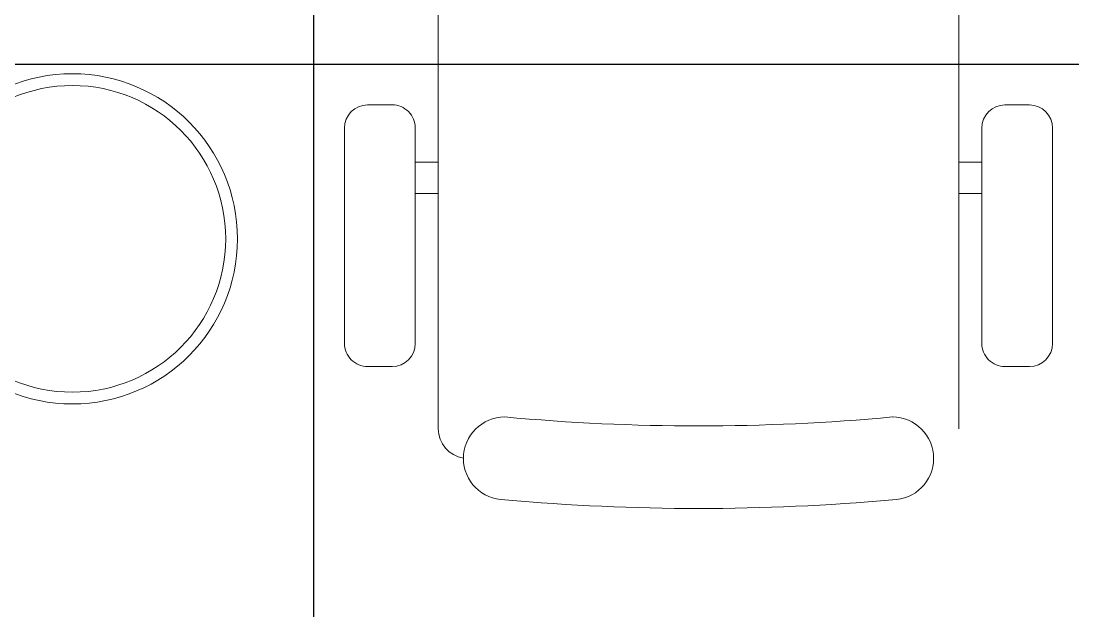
# Model space of a CAD drawing. Header units: metres. Extents: x 75097 to 220695, y -1557923 to -1361206.
# Drawn here: x 166265 to 167157, y -1454645 to -1454145 of the extents above; entities that cross this region are included whole.
import ezdxf

# ---------------------------------------------------------------- set-up
doc = ezdxf.new("R2010")
doc.units = ezdxf.units.M
doc.layers.get('0').update_dxf_attribs({"lineweight": 0})
doc.layers.add('A-100 - Copy$0$axes', color=8, linetype='Continuous')
for name, color, linetype, lineweight in [('A-100 - Copy$0$Medical Equipment and Furniture', 8, 'Continuous', 0), ('A-100 - Copy$0$NEW', 8, 'Continuous', 5), ('E-LG', 245, 'Continuous', 30)]:
    doc.layers.add(name, color=color, linetype=linetype, lineweight=lineweight)

# ---------------------------------------------------------------- blocks, each defined once
blk = doc.blocks.new('*X81')
for p, q in [((5, 3), (5, 3)), ((5, 3), (5, 3)), ((5, 3), (5, 3)), ((5, 3), (5, 3)), ((5, 3), (5, 3)), ((5, 3), (5, 3)), ((5, 3), (5, 3)), ((5, 3), (5, 3)), ((5, 3), (5, 3)), ((5, 3), (5, 3)), ((5, 3), (5, 3)), ((5, 3), (5, 3)), ((5, 3), (5, 3)), ((5, 3), (5, 3)), ((5, 3), (5, 3)), ((5, 3), (5, 3)), ((5, 3), (5, 3)), ((5, 3), (5, 3)), ((5, 3), (5, 3)), ((5, 3), (5, 3)), ((5, 3), (5, 3)), ((5, 3), (5, 3)), ((5, 3), (5, 3)), ((5, 3), (5, 3)), ((5, 3), (5, 3)), ((5, 3), (5, 3)), ((5, 3), (5, 3)), ((5, 3), (5, 3)), ((5, 3), (5, 3)), ((5, 3), (5, 3)), ((5, 3), (5, 3)), ((5, 3), (5, 3)), ((5, 3), (5, 3)), ((5, 3), (5, 3)), ((5, 3), (5, 3)), ((5, 3), (5, 3)), ((5, 3), (5, 3)), ((5, 3), (5, 3)), ((5, 3), (5, 3)), ((5, 3), (5, 3)), ((5, 3), (5, 3)), ((5, 3), (5, 3)), ((5, 3), (5, 3)), ((5, 3), (5, 3)), ((5, 3), (5, 3)), ((5, 3), (5, 3)), ((5, 3), (5, 3)), ((5, 3), (5, 3)), ((5, 3), (5, 3)), ((5, 3), (5, 3)), ((5, 3), (5, 3)), ((5, 3), (5, 3)), ((5, 3), (5, 3)), ((5, 3), (5, 3)), ((5, 3), (5, 3)), ((5, 3), (5, 3)), ((5, 3), (5, 3)), ((5, 3), (5, 3)), ((5, 3), (5, 3)), ((5, 3), (5, 3)), ((5, 3), (5, 3)), ((5, 3), (5, 3)), ((5, 3), (5, 3)), ((5, 3), (5, 3)), ((5, 3), (5, 3)), ((5, 3), (5, 3)), ((6, 3), (5, 3)), ((5, 3), (5, 3)), ((6, 3), (5, 3)), ((5, 3), (5, 3)), ((6, 3), (5, 3)), ((5, 3), (5, 3)), ((6, 3), (5, 3)), ((5, 3), (5, 3)), ((5, 3), (5, 3)), ((5, 3), (5, 3)), ((5, 3), (5, 3)), ((5, 3), (5, 3)), ((5, 3), (5, 3)), ((5, 3), (5, 3)), ((5, 3), (5, 3)), ((5, 3), (5, 3)), ((5, 3), (5, 3)), ((5, 3), (5, 3)), ((5, 3), (5, 3)), ((5, 3), (5, 3)), ((5, 3), (5, 3)), ((5, 3), (5, 3)), ((5, 3), (5, 3)), ((5, 3), (5, 3)), ((5, 3), (5, 3)), ((5, 3), (5, 3)), ((5, 3), (5, 3)), ((5, 3), (5, 3)), ((5, 3), (5, 3)), ((5, 3), (5, 3)), ((6, 3), (6, 3)), ((6, 3), (6, 3)), ((6, 3), (6, 3)), ((6, 3), (6, 3)), ((6, 3), (6, 3)), ((6, 3), (6, 3)), ((6, 3), (6, 3)), ((6, 3), (6, 3)), ((6, 3), (6, 3)), ((6, 3), (6, 3)), ((6, 3), (6, 3)), ((6, 3), (6, 3)), ((6, 3), (6, 3)), ((6, 3), (6, 3)), ((6, 3), (6, 3)), ((6, 3), (6, 3)), ((6, 3), (6, 3)), ((6, 3), (6, 3)), ((6, 3), (6, 3)), ((6, 3), (6, 3)), ((6, 3), (6, 3)), ((6, 3), (6, 3)), ((6, 3), (6, 3)), ((6, 3), (6, 3)), ((6, 3), (6, 3)), ((6, 3), (6, 3)), ((6, 3), (6, 3)), ((6, 3), (6, 3)), ((6, 3), (6, 3)), ((6, 3), (6, 3)), ((6, 3), (6, 3)), ((6, 3), (6, 3)), ((6, 3), (6, 3)), ((6, 3), (6, 3)), ((6, 3), (6, 3)), ((6, 3), (6, 3)), ((6, 3), (6, 3)), ((6, 3), (6, 3)), ((6, 3), (6, 3)), ((6, 3), (6, 3)), ((6, 3), (6, 3)), ((6, 3), (6, 3)), ((6, 3), (6, 3)), ((6, 3), (6, 3)), ((6, 3), (6, 3)), ((6, 3), (6, 3)), ((6, 3), (6, 3)), ((6, 3), (6, 3)), ((6, 3), (6, 3)), ((6, 3), (6, 3)), ((6, 3), (6, 3)), ((6, 3), (6, 3)), ((6, 3), (6, 3)), ((6, 3), (6, 3)), ((6, 3), (6, 3)), ((6, 3), (6, 3)), ((6, 3), (6, 3)), ((6, 3), (6, 3)), ((6, 3), (6, 3)), ((6, 3), (6, 3)), ((6, 3), (6, 3)), ((6, 3), (6, 3)), ((6, 3), (6, 3)), ((6, 3), (6, 3)), ((6, 3), (6, 3)), ((6, 3), (6, 3)), ((6, 3), (6, 3)), ((6, 3), (6, 3)), ((6, 3), (6, 3)), ((6, 3), (6, 3)), ((6, 3), (6, 3)), ((6, 3), (6, 3)), ((6, 3), (6, 3)), ((6, 3), (6, 3)), ((6, 3), (6, 3)), ((6, 3), (6, 3)), ((6, 3), (6, 3)), ((6, 3), (6, 3)), ((6, 3), (6, 3)), ((6, 3), (6, 3)), ((6, 3), (6, 3)), ((6, 3), (6, 3)), ((6, 3), (6, 3)), ((6, 3), (6, 3)), ((6, 3), (6, 3)), ((6, 3), (6, 3)), ((6, 3), (6, 3)), ((6, 3), (6, 3)), ((6, 3), (6, 3)), ((6, 3), (6, 3)), ((6, 3), (6, 3)), ((6, 3), (6, 3)), ((6, 3), (6, 3)), ((6, 3), (6, 3)), ((6, 3), (6, 3)), ((6, 3), (6, 3)), ((6, 3), (6, 3)), ((6, 3), (6, 3)), ((6, 3), (6, 3)), ((6, 3), (6, 3)), ((6, 3), (6, 3)), ((6, 3), (6, 3)), ((6, 3), (6, 3)), ((6, 3), (6, 3)), ((6, 3), (6, 3)), ((6, 3), (6, 3)), ((6, 3), (6, 3)), ((6, 3), (6, 3)), ((6, 3), (6, 3)), ((6, 3), (6, 3)), ((6, 3), (6, 3)), ((6, 3), (6, 3)), ((6, 3), (6, 3)), ((6, 3), (6, 3)), ((6, 3), (6, 3)), ((6, 3), (6, 3)), ((6, 3), (6, 3)), ((6, 3), (6, 3)), ((6, 3), (6, 3)), ((6, 3), (6, 3)), ((6, 3), (6, 3)), ((6, 3), (6, 3)), ((6, 3), (6, 3)), ((6, 3), (6, 3)), ((6, 3), (6, 3)), ((6, 3), (6, 3)), ((6, 3), (6, 3)), ((6, 3), (6, 3)), ((6, 3), (6, 3)), ((6, 3), (6, 3)), ((6, 3), (6, 3)), ((6, 3), (6, 3)), ((6, 3), (6, 3)), ((6, 3), (6, 3)), ((6, 3), (6, 3)), ((6, 3), (6, 3)), ((6, 3), (6, 3)), ((6, 3), (6, 3)), ((6, 3), (6, 3)), ((6, 3), (6, 3)), ((6, 3), (6, 3)), ((6, 3), (6, 3)), ((6, 3), (6, 3)), ((6, 3), (6, 3)), ((6, 3), (6, 3)), ((6, 3), (6, 3)), ((6, 3), (6, 3)), ((6, 3), (6, 3)), ((6, 3), (6, 3)), ((6, 3), (6, 3)), ((6, 3), (6, 3)), ((6, 3), (6, 3)), ((6, 3), (6, 3)), ((6, 3), (6, 3)), ((6, 3), (6, 3)), ((6, 3), (6, 3)), ((6, 3), (6, 3)), ((6, 3), (6, 3)), ((6, 3), (6, 3)), ((6, 3), (6, 3)), ((6, 3), (6, 3)), ((6, 3), (6, 3)), ((6, 3), (6, 3)), ((6, 3), (6, 3)), ((6, 3), (6, 3)), ((6, 3), (6, 3)), ((6, 3), (6, 3)), ((6, 3), (6, 3)), ((6, 3), (6, 3)), ((6, 3), (6, 3)), ((6, 3), (6, 3)), ((6, 3), (6, 3)), ((6, 3), (6, 3)), ((6, 3), (6, 3)), ((6, 3), (6, 3)), ((6, 3), (6, 3)), ((6, 3), (6, 3)), ((6, 3), (6, 3)), ((6, 3), (6, 3)), ((6, 3), (6, 3)), ((6, 3), (6, 3)), ((6, 3), (6, 3)), ((6, 3), (6, 3)), ((6, 3), (6, 3)), ((6, 3), (6, 3)), ((6, 3), (6, 3)), ((6, 3), (6, 3)), ((6, 3), (6, 3)), ((6, 3), (6, 3)), ((6, 3), (6, 3)), ((6, 3), (6, 3)), ((6, 3), (6, 3)), ((6, 3), (6, 3)), ((6, 3), (6, 3)), ((6, 3), (6, 3)), ((6, 3), (6, 3)), ((6, 3), (6, 3)), ((6, 3), (6, 3)), ((6, 3), (6, 3)), ((6, 3), (6, 3)), ((6, 3), (6, 3)), ((6, 3), (6, 3)), ((6, 3), (6, 3)), ((6, 3), (6, 3)), ((6, 3), (5, 3)), ((6, 3), (5, 3)), ((6, 3), (5, 3)), ((6, 3), (5, 3)), ((6, 3), (5, 3)), ((6, 3), (6, 3)), ((6, 3), (6, 3)), ((6, 3), (6, 3)), ((6, 3), (6, 3)), ((6, 3), (6, 3)), ((6, 3), (6, 3)), ((6, 3), (6, 3)), ((6, 3), (6, 3)), ((6, 3), (6, 3)), ((6, 3), (6, 3)), ((6, 3), (6, 3)), ((6, 3), (6, 3)), ((6, 3), (6, 3)), ((6, 3), (6, 3)), ((6, 3), (6, 3)), ((6, 3), (6, 3)), ((6, 3), (6, 3)), ((6, 3), (6, 3)), ((6, 3), (6, 3)), ((6, 3), (6, 3)), ((6, 3), (6, 3)), ((6, 3), (6, 3)), ((6, 3), (6, 3)), ((6, 3), (6, 3)), ((6, 3), (6, 3)), ((6, 3), (6, 3)), ((6, 3), (6, 3)), ((6, 3), (6, 3)), ((6, 3), (6, 3)), ((6, 3), (6, 3)), ((6, 3), (6, 3)), ((6, 3), (6, 3)), ((6, 3), (6, 3)), ((6, 3), (6, 3)), ((6, 3), (6, 3)), ((6, 3), (6, 3)), ((6, 3), (6, 3)), ((6, 3), (6, 3)), ((6, 3), (6, 3)), ((6, 3), (6, 3)), ((6, 3), (6, 3)), ((6, 3), (6, 3)), ((6, 3), (6, 3)), ((6, 3), (6, 3)), ((6, 3), (6, 3)), ((6, 3), (6, 3)), ((6, 3), (6, 3)), ((6, 3), (6, 3)), ((6, 3), (6, 3)), ((6, 3), (6, 3)), ((6, 3), (6, 3)), ((6, 3), (6, 3)), ((6, 3), (6, 3)), ((6, 3), (6, 3)), ((6, 3), (6, 3)), ((6, 3), (6, 3)), ((6, 3), (6, 3)), ((6, 3), (6, 3)), ((6, 3), (6, 3)), ((6, 3), (6, 3)), ((6, 3), (6, 3)), ((6, 3), (6, 3)), ((6, 3), (6, 3)), ((6, 3), (6, 3)), ((6, 3), (6, 3)), ((6, 3), (6, 3)), ((6, 3), (6, 3)), ((6, 3), (6, 3)), ((6, 3), (6, 3)), ((6, 3), (6, 3)), ((6, 3), (6, 3)), ((6, 3), (6, 3)), ((6, 3), (6, 3)), ((6, 3), (6, 3)), ((6, 3), (6, 3)), ((6, 3), (6, 3)), ((6, 3), (6, 3)), ((6, 3), (6, 3)), ((6, 3), (6, 3)), ((6, 3), (6, 3)), ((6, 3), (6, 3)), ((6, 3), (6, 3)), ((6, 3), (6, 3)), ((6, 3), (6, 3)), ((6, 3), (6, 3)), ((6, 3), (6, 3)), ((6, 3), (6, 3)), ((6, 3), (6, 3)), ((6, 3), (6, 3)), ((6, 3), (6, 3)), ((6, 3), (6, 3)), ((6, 3), (6, 3)), ((6, 3), (6, 3)), ((6, 3), (6, 3)), ((6, 3), (6, 3)), ((6, 3), (6, 3)), ((6, 3), (6, 3)), ((6, 3), (6, 3)), ((6, 3), (6, 3)), ((6, 3), (6, 3)), ((6, 3), (6, 3)), ((6, 3), (6, 3)), ((6, 3), (6, 3)), ((6, 3), (6, 3)), ((6, 3), (6, 3)), ((6, 3), (6, 3)), ((6, 3), (6, 3)), ((6, 3), (6, 3)), ((6, 3), (6, 3)), ((6, 3), (6, 3)), ((6, 3), (6, 3)), ((6, 3), (6, 3)), ((6, 3), (6, 3)), ((6, 3), (6, 3)), ((6, 3), (6, 3)), ((6, 3), (6, 3)), ((6, 3), (6, 3)), ((6, 3), (6, 3)), ((6, 3), (6, 3)), ((6, 3), (6, 3)), ((6, 3), (6, 3)), ((6, 3), (6, 3)), ((6, 3), (6, 3)), ((6, 3), (6, 3)), ((6, 3), (6, 3)), ((6, 3), (6, 3)), ((6, 3), (6, 3)), ((6, 3), (6, 3)), ((6, 3), (6, 3)), ((6, 3), (6, 3)), ((6, 3), (6, 3)), ((6, 3), (6, 3)), ((6, 3), (6, 3)), ((6, 3), (6, 3)), ((6, 3), (6, 3)), ((6, 3), (6, 3)), ((6, 3), (6, 3)), ((6, 3), (6, 3)), ((6, 3), (6, 3)), ((6, 3), (6, 3)), ((6, 3), (6, 3)), ((6, 3), (6, 3)), ((6, 3), (6, 3)), ((6, 3), (6, 3)), ((6, 3), (6, 3)), ((6, 3), (6, 3)), ((6, 3), (6, 3)), ((6, 3), (6, 3)), ((6, 3), (6, 3)), ((6, 3), (6, 3)), ((6, 3), (6, 3)), ((6, 3), (6, 3)), ((6, 3), (6, 3)), ((6, 3), (6, 3)), ((6, 3), (6, 3)), ((6, 3), (6, 3)), ((6, 3), (6, 3)), ((6, 3), (6, 3)), ((6, 3), (6, 3)), ((6, 3), (6, 3)), ((6, 3), (6, 3)), ((6, 3), (6, 3)), ((6, 3), (6, 3)), ((6, 3), (6, 3)), ((6, 3), (6, 3)), ((6, 3), (6, 3)), ((6, 3), (6, 3)), ((6, 3), (6, 3)), ((6, 3), (6, 3)), ((6, 3), (6, 3)), ((6, 3), (6, 3)), ((6, 3), (6, 3)), ((6, 3), (6, 3)), ((6, 3), (6, 3)), ((6, 3), (6, 3)), ((6, 3), (6, 3)), ((6, 3), (6, 3)), ((6, 3), (6, 3)), ((6, 3), (6, 3)), ((6, 3), (6, 3)), ((6, 3), (6, 3)), ((6, 3), (6, 3)), ((6, 3), (6, 3)), ((6, 3), (6, 3)), ((6, 3), (6, 3)), ((6, 3), (6, 3)), ((6, 3), (6, 3)), ((6, 3), (6, 3)), ((6, 3), (6, 3)), ((6, 3), (6, 3)), ((6, 3), (6, 3)), ((6, 3), (6, 3)), ((6, 3), (6, 3)), ((6, 3), (6, 3)), ((6, 3), (6, 3)), ((6, 3), (6, 3)), ((6, 3), (6, 3)), ((6, 3), (6, 3)), ((6, 3), (6, 3)), ((6, 3), (6, 3)), ((6, 3), (6, 3)), ((6, 3), (6, 3)), ((6, 3), (6, 3)), ((6, 3), (6, 3)), ((6, 3), (6, 3)), ((6, 3), (6, 3)), ((6, 3), (6, 3)), ((6, 3), (6, 3)), ((6, 3), (6, 3)), ((6, 3), (6, 3)), ((6, 3), (6, 3)), ((6, 3), (6, 3)), ((6, 3), (6, 3)), ((6, 3), (6, 3)), ((6, 3), (6, 3)), ((6, 3), (6, 3)), ((6, 3), (6, 3)), ((6, 3), (6, 3)), ((6, 3), (6, 3)), ((6, 3), (6, 3)), ((6, 3), (6, 3)), ((6, 3), (6, 3)), ((6, 3), (6, 3)), ((6, 3), (6, 3)), ((6, 3), (6, 3)), ((6, 3), (6, 3)), ((6, 3), (6, 3)), ((6, 3), (6, 3)), ((6, 3), (6, 3)), ((6, 3), (6, 3)), ((6, 3), (6, 3)), ((6, 3), (6, 3)), ((6, 3), (6, 3)), ((6, 3), (6, 3)), ((6, 3), (6, 3)), ((6, 3), (6, 3)), ((6, 3), (6, 3)), ((6, 3), (6, 3)), ((6, 3), (6, 3)), ((6, 3), (6, 3)), ((6, 3), (6, 3)), ((6, 3), (6, 3)), ((6, 3), (6, 3)), ((6, 3), (6, 3)), ((6, 3), (6, 3)), ((6, 3), (6, 3)), ((6, 3), (6, 3)), ((6, 3), (6, 3)), ((6, 3), (6, 3)), ((6, 3), (6, 3)), ((6, 3), (6, 3)), ((6, 3), (6, 3)), ((6, 3), (6, 3)), ((6, 3), (6, 3)), ((6, 3), (6, 3)), ((6, 3), (6, 3)), ((6, 3), (6, 3)), ((6, 3), (6, 3)), ((6, 3), (6, 3)), ((6, 3), (6, 3)), ((6, 3), (6, 3)), ((6, 3), (6, 3)), ((6, 3), (6, 3)), ((6, 3), (6, 3)), ((6, 3), (6, 3)), ((6, 3), (6, 3)), ((6, 3), (6, 3)), ((6, 3), (6, 3)), ((6, 3), (6, 3)), ((6, 3), (6, 3)), ((6, 3), (6, 3)), ((6, 3), (6, 3)), ((6, 3), (6, 3)), ((6, 3), (6, 3)), ((6, 3), (6, 3)), ((6, 3), (6, 3)), ((6, 3), (6, 3)), ((6, 3), (6, 3)), ((6, 3), (6, 3)), ((6, 3), (6, 3)), ((6, 3), (6, 3)), ((6, 3), (6, 3)), ((6, 3), (6, 3)), ((6, 3), (6, 3)), ((6, 3), (6, 3)), ((6, 3), (6, 3)), ((6, 3), (6, 3)), ((6, 3), (6, 3)), ((6, 3), (6, 3)), ((6, 3), (6, 3)), ((6, 3), (6, 3)), ((6, 3), (6, 3)), ((6, 3), (6, 3)), ((6, 3), (6, 3)), ((6, 3), (6, 3)), ((6, 3), (6, 3)), ((6, 3), (6, 3)), ((6, 3), (6, 3)), ((6, 3), (6, 3)), ((6, 3), (6, 3)), ((6, 3), (6, 3)), ((6, 3), (6, 3)), ((6, 3), (6, 3)), ((6, 3), (6, 3)), ((6, 3), (6, 3)), ((6, 3), (6, 3)), ((6, 3), (6, 3)), ((6, 3), (6, 3)), ((6, 3), (6, 3)), ((6, 3), (6, 3)), ((6, 3), (6, 3)), ((6, 3), (6, 3)), ((6, 3), (6, 3)), ((6, 3), (6, 3)), ((6, 3), (6, 3)), ((6, 3), (6, 3)), ((6, 3), (6, 3))]:
    blk.add_line(p, q)
blk = doc.blocks.new('*X82')
for p, q in [((13, 1), (13, 1)), ((13, 1), (13, 1)), ((13, 1), (13, 1)), ((13, 1), (13, 1)), ((13, 1), (13, 1)), ((13, 1), (13, 1)), ((13, 1), (13, 1)), ((13, 1), (13, 1)), ((13, 1), (13, 1)), ((13, 1), (13, 1)), ((13, 1), (13, 1)), ((13, 1), (13, 1)), ((13, 1), (13, 1)), ((13, 1), (13, 1)), ((13, 1), (13, 1)), ((13, 1), (14, 1)), ((13, 1), (14, 1)), ((13, 1), (14, 1)), ((13, 1), (13, 1)), ((13, 1), (13, 1)), ((13, 1), (13, 1)), ((13, 1), (13, 1)), ((13, 1), (13, 1)), ((13, 1), (13, 1)), ((13, 1), (13, 1)), ((13, 1), (13, 1)), ((13, 1), (13, 1)), ((13, 1), (13, 1)), ((13, 1), (13, 1)), ((13, 1), (13, 1)), ((13, 1), (13, 1)), ((13, 1), (13, 1)), ((13, 1), (13, 1)), ((13, 1), (13, 1)), ((13, 1), (13, 1)), ((13, 1), (13, 1)), ((13, 1), (13, 1)), ((13, 1), (13, 1)), ((13, 1), (13, 1)), ((13, 1), (13, 1)), ((13, 1), (13, 1)), ((13, 1), (13, 1)), ((13, 1), (13, 1)), ((13, 1), (13, 1)), ((13, 1), (13, 1)), ((13, 1), (13, 1)), ((13, 1), (13, 1)), ((13, 1), (13, 1)), ((13, 1), (13, 1)), ((13, 1), (13, 1)), ((13, 1), (13, 1)), ((13, 1), (13, 1)), ((13, 1), (13, 1)), ((13, 1), (13, 1)), ((13, 1), (13, 1)), ((13, 1), (13, 1)), ((13, 1), (13, 1)), ((13, 1), (13, 1)), ((13, 1), (13, 1)), ((13, 1), (13, 1)), ((13, 1), (13, 1)), ((13, 1), (13, 1)), ((13, 1), (13, 1)), ((13, 1), (13, 1)), ((13, 1), (13, 1)), ((13, 1), (13, 1)), ((13, 1), (13, 1)), ((13, 1), (13, 1)), ((13, 1), (13, 1)), ((13, 1), (13, 1)), ((13, 1), (13, 1)), ((13, 1), (13, 1)), ((13, 1), (13, 1)), ((13, 1), (13, 1)), ((13, 1), (13, 1)), ((13, 1), (13, 1)), ((13, 1), (13, 1)), ((13, 1), (13, 1)), ((13, 1), (13, 1)), ((13, 1), (13, 1)), ((13, 1), (13, 1)), ((13, 1), (13, 1)), ((13, 1), (13, 1)), ((13, 1), (13, 1)), ((13, 1), (13, 1)), ((13, 1), (13, 1)), ((13, 1), (13, 1)), ((13, 1), (13, 1)), ((13, 1), (13, 1)), ((13, 1), (13, 1)), ((13, 1), (13, 1)), ((13, 1), (13, 1)), ((13, 1), (13, 1)), ((13, 1), (13, 1)), ((13, 1), (13, 1)), ((13, 1), (13, 1)), ((13, 1), (13, 1)), ((13, 1), (13, 1)), ((13, 1), (13, 1)), ((13, 1), (13, 1)), ((13, 1), (13, 1)), ((13, 1), (13, 1)), ((13, 1), (13, 1)), ((13, 1), (13, 1)), ((13, 1), (13, 1)), ((13, 1), (13, 1)), ((13, 1), (13, 1)), ((13, 1), (13, 1)), ((13, 1), (13, 1)), ((13, 1), (13, 1)), ((13, 1), (13, 1)), ((13, 1), (13, 1)), ((13, 1), (13, 1)), ((13, 1), (13, 1)), ((13, 1), (13, 1)), ((13, 1), (13, 1)), ((13, 1), (13, 1)), ((13, 1), (13, 1)), ((13, 1), (13, 1)), ((13, 1), (13, 1)), ((13, 1), (13, 1)), ((13, 1), (13, 1)), ((13, 1), (13, 1)), ((13, 1), (14, 1)), ((13, 0), (13, 0)), ((13, 0), (13, 0)), ((13, 0), (13, 0)), ((13, 0), (13, 0)), ((13, 0), (13, 0)), ((13, 0), (13, 0)), ((13, 0), (13, 0)), ((13, 0), (13, 0)), ((13, 0), (13, 0)), ((13, 0), (13, 0)), ((13, 0), (13, 0)), ((13, 0), (13, 0)), ((13, 0), (13, 0)), ((13, 0), (13, 0)), ((13, 0), (13, 0)), ((13, 0), (13, 0)), ((13, 0), (13, 0)), ((13, 0), (13, 0)), ((13, 0), (13, 0)), ((13, 0), (13, 0)), ((13, 0), (13, 0)), ((13, 0), (13, 0)), ((13, 0), (13, 0)), ((13, 0), (13, 0)), ((13, 0), (13, 0)), ((13, 0), (13, 0)), ((13, 0), (13, 0)), ((13, 0), (13, 0)), ((13, 0), (13, 0)), ((13, 0), (13, 0)), ((13, 0), (13, 0)), ((13, 0), (13, 0)), ((13, 0), (13, 0)), ((13, 0), (13, 0)), ((13, 0), (13, 0)), ((13, 0), (13, 0)), ((13, 0), (13, 0)), ((13, 0), (13, 0)), ((13, 0), (13, 0)), ((13, 0), (13, 0)), ((13, 0), (13, 0)), ((13, 0), (13, 0)), ((13, 0), (13, 0)), ((13, 0), (13, 0)), ((13, 0), (13, 0)), ((13, 0), (13, 0)), ((13, 0), (13, 0)), ((13, 0), (13, 0)), ((13, 0), (14, 0)), ((13, 0), (14, 0)), ((13, 0), (13, 0)), ((13, 0), (14, 0)), ((14, 1), (14, 1)), ((14, 1), (14, 1)), ((14, 1), (14, 1)), ((14, 1), (14, 1)), ((14, 1), (14, 1)), ((14, 1), (14, 1)), ((14, 1), (14, 1)), ((14, 1), (14, 1)), ((14, 1), (14, 1)), ((14, 1), (14, 1)), ((14, 1), (14, 1)), ((14, 1), (14, 1)), ((14, 1), (14, 1)), ((14, 1), (14, 1)), ((14, 1), (14, 1)), ((14, 1), (14, 1)), ((14, 1), (14, 1)), ((14, 1), (14, 1)), ((14, 1), (14, 1)), ((14, 1), (14, 1)), ((14, 1), (14, 1)), ((14, 1), (14, 1)), ((14, 1), (14, 1)), ((14, 1), (14, 1)), ((14, 1), (14, 1)), ((14, 1), (14, 1)), ((14, 1), (14, 1)), ((14, 1), (14, 1)), ((14, 1), (14, 1)), ((14, 1), (14, 1)), ((14, 1), (14, 1)), ((14, 1), (14, 1)), ((14, 1), (14, 1)), ((14, 1), (14, 1)), ((14, 1), (14, 1)), ((14, 1), (14, 1)), ((14, 1), (14, 1)), ((14, 1), (14, 1)), ((14, 1), (14, 1)), ((14, 1), (14, 1)), ((14, 1), (14, 1)), ((14, 1), (14, 1)), ((14, 1), (14, 1)), ((14, 1), (14, 1)), ((14, 1), (14, 1)), ((14, 1), (14, 1)), ((14, 1), (14, 1)), ((14, 1), (14, 1)), ((14, 1), (14, 1)), ((14, 1), (14, 1)), ((14, 1), (14, 1)), ((14, 1), (14, 1)), ((14, 1), (14, 1)), ((14, 1), (14, 1)), ((14, 1), (14, 1)), ((14, 1), (14, 1)), ((14, 1), (14, 1)), ((14, 1), (14, 1)), ((14, 1), (14, 1)), ((14, 1), (14, 1)), ((14, 1), (14, 1)), ((14, 1), (14, 1)), ((14, 1), (14, 1)), ((14, 1), (14, 1)), ((14, 1), (14, 1)), ((14, 1), (14, 1)), ((14, 1), (14, 1)), ((14, 1), (14, 1)), ((14, 1), (14, 1)), ((14, 1), (14, 1)), ((14, 1), (14, 1)), ((14, 1), (14, 1)), ((14, 1), (14, 1)), ((14, 1), (14, 1)), ((14, 1), (14, 1)), ((14, 1), (14, 1)), ((14, 1), (14, 1)), ((14, 1), (14, 1)), ((14, 1), (14, 1)), ((14, 1), (14, 1)), ((14, 1), (14, 1)), ((14, 1), (14, 1)), ((14, 1), (14, 1)), ((14, 1), (14, 1)), ((14, 1), (14, 1)), ((14, 1), (14, 1)), ((14, 1), (14, 1)), ((14, 1), (14, 1)), ((14, 1), (14, 1)), ((14, 1), (14, 1)), ((14, 1), (14, 1)), ((14, 1), (14, 1)), ((14, 1), (14, 1)), ((14, 1), (14, 1)), ((14, 0), (14, 0)), ((14, 0), (14, 0)), ((14, 0), (14, 0)), ((14, 0), (14, 0)), ((14, 0), (14, 0)), ((14, 0), (14, 0)), ((14, 0), (14, 0)), ((14, 0), (14, 0)), ((14, 0), (14, 0)), ((14, 0), (14, 0)), ((14, 0), (14, 0)), ((14, 0), (14, 0)), ((14, 0), (14, 0)), ((14, 0), (14, 0)), ((14, 0), (14, 0)), ((14, 0), (14, 0)), ((14, 0), (14, 0)), ((14, 0), (14, 0)), ((14, 0), (14, 0)), ((14, 0), (14, 0)), ((14, 0), (14, 0)), ((14, 0), (14, 0)), ((14, 0), (14, 0)), ((14, 0), (14, 0)), ((14, 0), (14, 0)), ((14, 0), (14, 0)), ((14, 0), (14, 0)), ((14, 0), (14, 0)), ((14, 0), (14, 0)), ((14, 0), (14, 0)), ((14, 0), (14, 0)), ((14, 0), (14, 0)), ((14, 0), (14, 0)), ((14, 0), (14, 0)), ((14, 0), (14, 0)), ((14, 0), (14, 0)), ((14, 0), (14, 0)), ((14, 0), (14, 0)), ((14, 0), (14, 0)), ((14, 0), (14, 0)), ((14, 0), (14, 0)), ((14, 0), (14, 0)), ((14, 0), (14, 0)), ((14, 0), (14, 0)), ((14, 0), (14, 0)), ((14, 0), (14, 0)), ((14, 0), (14, 0)), ((14, 0), (14, 0)), ((13, 0), (13, 0)), ((13, 0), (14, 0)), ((13, 0), (13, 0)), ((13, 0), (14, 0)), ((13, 0), (13, 0)), ((13, 0), (14, 0)), ((13, 0), (13, 0)), ((13, 0), (13, 0)), ((13, 0), (13, 0)), ((13, 0), (13, 0)), ((13, 0), (14, 0)), ((13, 0), (13, 0)), ((13, 0), (14, 0)), ((13, 0), (13, 0)), ((13, 0), (14, 0)), ((13, 0), (13, 0)), ((13, 0), (14, 0)), ((13, 0), (13, 0)), ((13, 0), (14, 0)), ((13, 0), (13, 0)), ((13, 0), (14, 0)), ((13, 0), (13, 0)), ((13, 0), (14, 0)), ((13, 0), (13, 0)), ((13, 0), (13, 0)), ((13, 0), (13, 0)), ((13, 0), (14, 0)), ((13, 0), (13, 0)), ((13, 0), (14, 0)), ((13, 0), (13, 0)), ((13, 0), (14, 0)), ((13, 0), (13, 0)), ((13, 0), (14, 0)), ((13, 0), (13, 0)), ((13, 0), (13, 0)), ((13, 0), (13, 0)), ((13, 0), (13, 0)), ((13, 0), (13, 0)), ((13, 0), (13, 0)), ((13, 0), (13, 0)), ((13, 0), (13, 0)), ((13, 0), (13, 0)), ((13, 0), (13, 0)), ((13, 0), (13, 0)), ((13, 0), (13, 0)), ((13, 0), (13, 0)), ((13, 0), (13, 0)), ((13, 0), (13, 0)), ((13, 0), (13, 0)), ((13, 0), (13, 0)), ((13, 0), (13, 0)), ((13, 0), (13, 0)), ((13, 0), (13, 0)), ((13, 0), (13, 0)), ((13, 0), (13, 0)), ((13, 0), (13, 0)), ((13, 0), (13, 0)), ((13, 0), (13, 0)), ((13, 0), (13, 0)), ((13, 0), (13, 0)), ((13, 0), (13, 0)), ((13, 0), (13, 0)), ((13, 0), (13, 0)), ((13, 0), (13, 0)), ((13, -1), (13, -1)), ((13, -1), (13, -1)), ((13, -1), (13, -1)), ((13, -1), (13, -1)), ((13, -1), (13, -1)), ((13, -1), (14, -1)), ((13, -1), (13, -1)), ((14, 0), (14, 0)), ((14, 0), (14, 0)), ((14, 0), (14, 0)), ((14, 0), (14, 0)), ((14, 0), (14, 0)), ((14, 0), (14, 0)), ((14, 0), (14, 0)), ((14, 0), (14, 0)), ((14, 0), (14, 0)), ((14, 0), (14, 0)), ((14, 0), (14, 0)), ((14, 0), (14, 0)), ((14, 0), (14, 0)), ((14, 0), (14, 0)), ((14, 0), (14, 0)), ((13, 0), (14, 0)), ((14, 0), (14, 0)), ((14, 0), (14, 0)), ((14, 0), (14, 0)), ((14, 0), (14, 0)), ((14, 0), (14, 0)), ((14, 0), (14, 0)), ((14, 0), (14, 0)), ((14, 0), (14, 0)), ((14, 0), (14, 0)), ((14, 0), (14, 0)), ((14, 0), (14, 0)), ((14, 0), (14, 0)), ((14, 0), (14, 0)), ((14, 0), (14, 0)), ((14, 0), (14, 0)), ((14, 0), (14, 0)), ((14, 0), (14, 0)), ((14, 0), (14, 0)), ((14, 0), (14, 0)), ((14, 0), (14, 0)), ((14, 0), (14, 0)), ((14, 0), (14, 0)), ((14, 0), (14, 0)), ((14, 0), (14, 0)), ((14, 0), (14, 0)), ((14, 0), (14, 0)), ((14, 0), (14, 0)), ((14, 0), (14, 0)), ((14, 0), (14, 0)), ((14, 0), (14, 0)), ((14, 0), (14, 0)), ((14, 0), (14, 0)), ((14, 0), (14, 0)), ((14, 0), (14, 0)), ((14, -1), (14, -1)), ((14, -1), (14, -1)), ((14, -1), (14, -1)), ((14, -1), (14, -1)), ((14, -1), (14, -1))]:
    blk.add_line(p, q)
blk = doc.blocks.new('A-100 - Copy$0$GF21018-P')
for p, q in [((-0.2207, 0.47563), (-0.2207, 0.0675)), ((0.22049, 0.47563), (0.22049, 0.0675)), ((-0.2806, 0.34221), (-0.25983, 0.34221)), ((0.25963, 0.34221), (0.2804, 0.34221)), ((-0.30021, 0.32259), (-0.30021, 0.14)), ((-0.24021, 0.32259), (-0.24021, 0.14)), ((0.24001, 0.32259), (0.24001, 0.14)), ((0.30001, 0.32259), (0.30001, 0.14)), ((-0.24021, 0.29372), (-0.2207, 0.29372)), ((0.22049, 0.29372), (0.24001, 0.29372)), ((-0.24021, 0.26708), (-0.2207, 0.26708)), ((0.22049, 0.26708), (0.24001, 0.26708)), ((-0.2806, 0.12039), (-0.25983, 0.12039)), ((0.25963, 0.12039), (0.2804, 0.12039))]:
    blk.add_line(p, q)
for points in [[(0.24001, 0.29372), (0.24001, 0.29372), (0.24001, 0.29372), (0.24001, 0.29372), (0.24001, 0.29372), (0.24001, 0.29372), (0.24001, 0.29372), (0.24001, 0.29372), (0.24001, 0.29372), (0.24001, 0.29372), (0.24001, 0.29372), (0.24001, 0.29372), (0.24001, 0.29372), (0.24001, 0.29372), (0.24001, 0.29372), (0.24001, 0.29372), (0.24001, 0.29372), (0.24001, 0.29372), (0.24001, 0.29372), (0.24001, 0.29372), (0.24001, 0.29372), (0.24001, 0.29372), (0.24001, 0.29372), (0.24001, 0.29372), (0.24001, 0.29372), (0.24001, 0.29372), (0.24001, 0.29372), (0.24001, 0.29372), (0.24001, 0.29372), (0.24001, 0.29372), (0.24001, 0.29372), (0.24001, 0.29372), (0.24001, 0.29372), (0.24001, 0.29372), (0.24001, 0.29372), (0.24001, 0.29372), (0.24001, 0.29372), (0.24001, 0.29372), (0.24001, 0.29372), (0.24001, 0.29372), (0.24001, 0.29372), (0.24001, 0.29372), (0.24001, 0.29372), (0.24001, 0.29372), (0.24001, 0.29372), (0.24001, 0.29372), (0.24001, 0.29372), (0.24001, 0.29372), (0.24001, 0.29372), (0.24001, 0.29372), (0.24001, 0.29372), (0.24001, 0.29372), (0.24001, 0.29372), (0.24001, 0.29372), (0.24001, 0.29372), (0.24001, 0.29372), (0.24001, 0.29372), (0.24001, 0.29372), (0.24001, 0.29372), (0.24001, 0.29372), (0.24001, 0.29372), (0.24001, 0.29372), (0.24001, 0.29372), (0.24001, 0.29372), (0.24001, 0.29372), (0.24001, 0.29372), (0.24001, 0.29372), (0.24001, 0.29372), (0.24001, 0.29372), (0.24001, 0.29372), (0.24001, 0.29372), (0.24001, 0.29372), (0.24001, 0.29372), (0.24001, 0.29372), (0.24001, 0.29372), (0.24001, 0.29372), (0.24001, 0.29372), (0.24001, 0.29372), (0.24001, 0.29372), (0.24001, 0.29372), (0.24001, 0.29372), (0.24001, 0.29372), (0.24001, 0.29372), (0.24001, 0.29372), (0.24001, 0.29372), (0.24001, 0.29372), (0.24001, 0.29372), (0.24001, 0.29372), (0.24001, 0.29372), (0.24001, 0.29372), (0.24001, 0.29372), (0.24001, 0.29372), (0.24001, 0.29372), (0.24001, 0.29372), (0.24001, 0.29372), (0.24001, 0.29372), (0.24001, 0.29372), (0.24001, 0.29372), (0.24001, 0.29372), (0.24001, 0.29372), (0.24001, 0.29372), (0.24001, 0.29372), (0.24001, 0.29372), (0.24001, 0.29372), (0.24001, 0.29372), (0.24001, 0.29372), (0.24001, 0.29372), (0.24001, 0.29372), (0.24001, 0.29372), (0.24001, 0.29372), (0.24001, 0.29372), (0.24001, 0.29372), (0.24001, 0.29372), (0.24001, 0.29372), (0.24001, 0.29372), (0.24001, 0.29372), (0.24001, 0.29372), (0.24001, 0.29372), (0.24001, 0.29372), (0.24001, 0.29372), (0.24001, 0.29372), (0.24001, 0.29372), (0.24001, 0.29372), (0.24001, 0.29372), (0.24001, 0.29372), (0.24001, 0.29372), (0.24001, 0.29372), (0.24001, 0.29372), (0.24001, 0.29372), (0.24001, 0.29372), (0.24001, 0.29372), (0.24001, 0.29372), (0.24001, 0.29372), (0.24001, 0.29372), (0.24001, 0.29372), (0.24001, 0.29372), (0.24001, 0.29372), (0.24001, 0.29372), (0.24001, 0.29372), (0.24001, 0.29372), (0.24001, 0.29372), (0.24001, 0.29372), (0.24001, 0.29372), (0.24001, 0.29372), (0.24001, 0.29372), (0.24001, 0.29372), (0.24001, 0.29372), (0.24001, 0.29372), (0.24001, 0.29372), (0.24001, 0.29372), (0.24001, 0.29372), (0.24001, 0.29372), (0.24001, 0.29372), (0.24001, 0.29372), (0.24001, 0.29372), (0.24001, 0.29372), (0.24001, 0.29372), (0.24001, 0.29372), (0.24001, 0.29372), (0.24001, 0.29372), (0.24001, 0.29372), (0.24001, 0.29372), (0.24001, 0.29372), (0.24001, 0.29372), (0.24001, 0.29372), (0.24001, 0.29372), (0.24001, 0.29372), (0.24001, 0.29372), (0.24001, 0.29372), (0.24001, 0.29372), (0.24001, 0.29372), (0.24001, 0.29372), (0.24001, 0.29372), (0.24001, 0.29372), (0.24001, 0.29372), (0.24001, 0.29372), (0.24001, 0.29372), (0.24001, 0.29372), (0.24001, 0.29372), (0.24001, 0.29372), (0.24001, 0.29372), (0.24001, 0.29372), (0.24001, 0.29372), (0.24001, 0.29372), (0.24001, 0.29372), (0.24001, 0.29372), (0.24001, 0.29372), (0.24001, 0.29372), (0.24001, 0.29372), (0.24001, 0.29372), (0.24001, 0.29372), (0.24001, 0.29372), (0.24001, 0.29372), (0.24001, 0.29372), (0.24001, 0.29372), (0.24001, 0.29372), (0.24001, 0.29372), (0.24001, 0.29372), (0.24001, 0.29372), (0.24001, 0.29372), (0.24001, 0.29372), (0.24001, 0.29372), (0.24001, 0.29372), (0.24001, 0.29372), (0.24001, 0.29372), (0.24001, 0.29372), (0.24001, 0.29372), (0.24001, 0.29372), (0.24001, 0.29372), (0.24001, 0.29372), (0.24001, 0.29372), (0.24001, 0.29372), (0.24001, 0.29372), (0.24001, 0.29372), (0.24001, 0.29372), (0.24001, 0.29372), (0.24001, 0.29372), (0.24001, 0.29372), (0.24001, 0.29372), (0.24001, 0.29372), (0.24001, 0.29372), (0.24001, 0.29372), (0.24001, 0.29372), (0.24001, 0.29372), (0.24001, 0.29372), (0.24001, 0.29372), (0.24001, 0.29372), (0.24001, 0.29372), (0.24001, 0.29372), (0.24001, 0.29372), (0.24001, 0.29372), (0.24001, 0.29372), (0.24001, 0.29372), (0.24001, 0.29372), (0.24001, 0.29372), (0.24001, 0.29372), (0.24001, 0.29372), (0.24001, 0.29372), (0.24001, 0.29372), (0.24001, 0.29372), (0.24001, 0.29372), (0.24001, 0.29372), (0.24001, 0.29372), (0.24001, 0.29372), (0.24001, 0.29372), (0.24001, 0.29372), (0.24001, 0.29372), (0.24001, 0.29372), (0.24001, 0.29372), (0.24001, 0.29372), (0.24001, 0.29372), (0.24001, 0.29372), (0.24001, 0.29372), (0.24001, 0.29372), (0.24001, 0.29372), (0.24001, 0.29372), (0.24001, 0.29372), (0.24001, 0.29372), (0.24001, 0.29372), (0.24001, 0.29372), (0.24001, 0.29372), (0.24001, 0.29372), (0.24001, 0.29372), (0.24001, 0.29372), (0.24001, 0.29372), (0.24001, 0.29372), (0.24001, 0.29372), (0.24001, 0.29372), (0.24001, 0.29372), (0.24001, 0.29372), (0.24001, 0.29372), (0.24001, 0.29372), (0.24001, 0.29372), (0.24001, 0.29372), (0.24001, 0.29372), (0.24001, 0.29372), (0.24001, 0.29372)], [(0.24001, 0.29372), (0.24001, 0.29372), (0.24001, 0.29372), (0.24001, 0.29372), (0.24001, 0.29372), (0.24001, 0.29372), (0.24001, 0.29372), (0.24001, 0.29372), (0.24001, 0.29372), (0.24001, 0.29372), (0.24001, 0.29372), (0.24001, 0.29372), (0.24001, 0.29372), (0.24001, 0.29372), (0.24001, 0.29372), (0.24001, 0.29372), (0.24001, 0.29372), (0.24001, 0.29372), (0.24001, 0.29372), (0.24001, 0.29372), (0.24001, 0.29372), (0.24001, 0.29372), (0.24001, 0.29372), (0.24001, 0.29372), (0.24001, 0.29372), (0.24001, 0.29372), (0.24001, 0.29372), (0.24001, 0.29372), (0.24001, 0.29372), (0.24001, 0.29372), (0.24001, 0.29372), (0.24001, 0.29372), (0.24001, 0.29372), (0.24001, 0.29372), (0.24001, 0.29372), (0.24001, 0.29372), (0.24001, 0.29372), (0.24001, 0.29372), (0.24001, 0.29372), (0.24001, 0.29372), (0.24001, 0.29372), (0.24001, 0.29372), (0.24001, 0.29372), (0.24001, 0.29372), (0.24001, 0.29372), (0.24001, 0.29372), (0.24001, 0.29372), (0.24001, 0.29372), (0.24001, 0.29372), (0.24001, 0.29372), (0.24001, 0.29372), (0.24001, 0.29372), (0.24001, 0.29372), (0.24001, 0.29372), (0.24001, 0.29372), (0.24001, 0.29372), (0.24001, 0.29372), (0.24001, 0.29372), (0.24001, 0.29372), (0.24001, 0.29372), (0.24001, 0.29372), (0.24001, 0.29372), (0.24001, 0.29372), (0.24001, 0.29372), (0.24001, 0.29372), (0.24001, 0.29372), (0.24001, 0.29372), (0.24001, 0.29372), (0.24001, 0.29372), (0.24001, 0.29372), (0.24001, 0.29372), (0.24001, 0.29372), (0.24001, 0.29372), (0.24001, 0.29372), (0.24001, 0.29372), (0.24001, 0.29372), (0.24001, 0.29372), (0.24001, 0.29372), (0.24001, 0.29372), (0.24001, 0.29372), (0.24001, 0.29372), (0.24001, 0.29372), (0.24001, 0.29372), (0.24001, 0.29372), (0.24001, 0.29372), (0.24001, 0.29372), (0.24001, 0.29372), (0.24001, 0.29372), (0.24001, 0.29372), (0.24001, 0.29372), (0.24001, 0.29372), (0.24001, 0.29372), (0.24001, 0.29372), (0.24001, 0.29372), (0.24001, 0.29372), (0.24001, 0.29372), (0.24001, 0.29372), (0.24001, 0.29372), (0.24001, 0.29372), (0.24001, 0.29372), (0.24001, 0.29372), (0.24001, 0.29372), (0.24001, 0.29372), (0.24001, 0.29372), (0.24001, 0.29372), (0.24001, 0.29372), (0.24001, 0.29372), (0.24001, 0.29372), (0.24001, 0.29372), (0.24001, 0.29372), (0.24001, 0.29372), (0.24001, 0.29372), (0.24001, 0.29372), (0.24001, 0.29372), (0.24001, 0.29372), (0.24001, 0.29372), (0.24001, 0.29372), (0.24001, 0.29372), (0.24001, 0.29372), (0.24001, 0.29372), (0.24001, 0.29372), (0.24001, 0.29372), (0.24001, 0.29372), (0.24001, 0.29372), (0.24001, 0.29372), (0.24001, 0.29372), (0.24001, 0.29372), (0.24001, 0.29372), (0.24001, 0.29372), (0.24001, 0.29372), (0.24001, 0.29372), (0.24001, 0.29372), (0.24001, 0.29372), (0.24001, 0.29372), (0.24001, 0.29372), (0.24001, 0.29372), (0.24001, 0.29372), (0.24001, 0.29372), (0.24001, 0.29372), (0.24001, 0.29372), (0.24001, 0.29372), (0.24001, 0.29372), (0.24001, 0.29372), (0.24001, 0.29372), (0.24001, 0.29372), (0.24001, 0.29372), (0.24001, 0.29372), (0.24001, 0.29372), (0.24001, 0.29372), (0.24001, 0.29372), (0.24001, 0.29372), (0.24001, 0.29372), (0.24001, 0.29372), (0.24001, 0.29372), (0.24001, 0.29372), (0.24001, 0.29372), (0.24001, 0.29372), (0.24001, 0.29372), (0.24001, 0.29372), (0.24001, 0.29372), (0.24001, 0.29372), (0.24001, 0.29372), (0.24001, 0.29372), (0.24001, 0.29372), (0.24001, 0.29372), (0.24001, 0.29372), (0.24001, 0.29372), (0.24001, 0.29372), (0.24001, 0.29372), (0.24001, 0.29372), (0.24001, 0.29372), (0.24001, 0.29372), (0.24001, 0.29372), (0.24001, 0.29372), (0.24001, 0.29372), (0.24001, 0.29372), (0.24001, 0.29372), (0.24001, 0.29372), (0.24001, 0.29372), (0.24001, 0.29372), (0.24001, 0.29372), (0.24001, 0.29372), (0.24001, 0.29372), (0.24001, 0.29372), (0.24001, 0.29372), (0.24001, 0.29372), (0.24001, 0.29372), (0.24001, 0.29372), (0.24001, 0.29372), (0.24001, 0.29372), (0.24001, 0.29372), (0.24001, 0.29372), (0.24001, 0.29372), (0.24001, 0.29372), (0.24001, 0.29372), (0.24001, 0.29372), (0.24001, 0.29372), (0.24001, 0.29372), (0.24001, 0.29372), (0.24001, 0.29372), (0.24001, 0.29372), (0.24001, 0.29372), (0.24001, 0.29372), (0.24001, 0.29372), (0.24001, 0.29372), (0.24001, 0.29372), (0.24001, 0.29372), (0.24001, 0.29372), (0.24001, 0.29372), (0.24001, 0.29372), (0.24001, 0.29372), (0.24001, 0.29372), (0.24001, 0.29372), (0.24001, 0.29372), (0.24001, 0.29372), (0.24001, 0.29372), (0.24001, 0.29372), (0.24001, 0.29372), (0.24001, 0.29372)], [(0.24001, 0.29372), (0.24001, 0.29372), (0.24001, 0.29372), (0.24001, 0.29372), (0.24001, 0.29372), (0.24001, 0.29372), (0.24001, 0.29372), (0.24001, 0.29372), (0.24001, 0.29372), (0.24001, 0.29372), (0.24001, 0.29372), (0.24001, 0.29372), (0.24001, 0.29372), (0.24001, 0.29372), (0.24001, 0.29372), (0.24001, 0.29372), (0.24001, 0.29372), (0.24001, 0.29372), (0.24001, 0.29372), (0.24001, 0.29372), (0.24001, 0.29372), (0.24001, 0.29372), (0.24001, 0.29372), (0.24001, 0.29372), (0.24001, 0.29372), (0.24001, 0.29372), (0.24001, 0.29372), (0.24001, 0.29372), (0.24001, 0.29372), (0.24001, 0.29372), (0.24001, 0.29372), (0.24001, 0.29372), (0.24001, 0.29372), (0.24001, 0.29372), (0.24001, 0.29372), (0.24001, 0.29372), (0.24001, 0.29372), (0.24001, 0.29372), (0.24001, 0.29372), (0.24001, 0.29372), (0.24001, 0.29372), (0.24001, 0.29372), (0.24001, 0.29372), (0.24001, 0.29372), (0.24001, 0.29372), (0.24001, 0.29372), (0.24001, 0.29372), (0.24001, 0.29372), (0.24001, 0.29372), (0.24001, 0.29372), (0.24001, 0.29372), (0.24001, 0.29372), (0.24001, 0.29372), (0.24001, 0.29372), (0.24001, 0.29372), (0.24001, 0.29372), (0.24001, 0.29372), (0.24001, 0.29372), (0.24001, 0.29372), (0.24001, 0.29372), (0.24001, 0.29372), (0.24001, 0.29372), (0.24001, 0.29372), (0.24001, 0.29372), (0.24001, 0.29372), (0.24001, 0.29372), (0.24001, 0.29372), (0.24001, 0.29372), (0.24001, 0.29372), (0.24001, 0.29372), (0.24001, 0.29372), (0.24001, 0.29372), (0.24001, 0.29372), (0.24001, 0.29372), (0.24001, 0.29372), (0.24001, 0.29372), (0.24001, 0.29372), (0.24001, 0.29372), (0.24001, 0.29372), (0.24001, 0.29372), (0.24001, 0.29372), (0.24001, 0.29372), (0.24001, 0.29372), (0.24001, 0.29372), (0.24001, 0.29372), (0.24001, 0.29372), (0.24001, 0.29372), (0.24001, 0.29372), (0.24001, 0.29372), (0.24001, 0.29372), (0.24001, 0.29372), (0.24001, 0.29372), (0.24001, 0.29372), (0.24001, 0.29372), (0.24001, 0.29372), (0.24001, 0.29372), (0.24001, 0.29372), (0.24001, 0.29372), (0.24001, 0.29372), (0.24001, 0.29372), (0.24001, 0.29372), (0.24001, 0.29372), (0.24001, 0.29372), (0.24001, 0.29372), (0.24001, 0.29372), (0.24001, 0.29372), (0.24001, 0.29372), (0.24001, 0.29372), (0.24001, 0.29372), (0.24001, 0.29372), (0.24001, 0.29372), (0.24001, 0.29372), (0.24001, 0.29372), (0.24001, 0.29372), (0.24001, 0.29372), (0.24001, 0.29372), (0.24001, 0.29372), (0.24001, 0.29372), (0.24001, 0.29372), (0.24001, 0.29372), (0.24001, 0.29372), (0.24001, 0.29372), (0.24001, 0.29372), (0.24001, 0.29372), (0.24001, 0.29372), (0.24001, 0.29372), (0.24001, 0.29372), (0.24001, 0.29372), (0.24001, 0.29372), (0.24001, 0.29372), (0.24001, 0.29372), (0.24001, 0.29372), (0.24001, 0.29372), (0.24001, 0.29372), (0.24001, 0.29372), (0.24001, 0.29372), (0.24001, 0.29372), (0.24001, 0.29372), (0.24001, 0.29372), (0.24001, 0.29372), (0.24001, 0.29372), (0.24001, 0.29372), (0.24001, 0.29372), (0.24001, 0.29372), (0.24001, 0.29372), (0.24001, 0.29372), (0.24001, 0.29372), (0.24001, 0.29372), (0.24001, 0.29372), (0.24001, 0.29372), (0.24001, 0.29372), (0.24001, 0.29372), (0.24001, 0.29372), (0.24001, 0.29372), (0.24001, 0.29372), (0.24001, 0.29372), (0.24001, 0.29372), (0.24001, 0.29372), (0.24001, 0.29372), (0.24001, 0.29372), (0.24001, 0.29372), (0.24001, 0.29372), (0.24001, 0.29372), (0.24001, 0.29372), (0.24001, 0.29372), (0.24001, 0.29372), (0.24001, 0.29372), (0.24001, 0.29372), (0.24001, 0.29372), (0.24001, 0.29372), (0.24001, 0.29372), (0.24001, 0.29372), (0.24001, 0.29372), (0.24001, 0.29372), (0.24001, 0.29372), (0.24001, 0.29372), (0.24001, 0.29372), (0.24001, 0.29372), (0.24001, 0.29372), (0.24001, 0.29372), (0.24001, 0.29372), (0.24001, 0.29372), (0.24001, 0.29372), (0.24001, 0.29372), (0.24001, 0.29372), (0.24001, 0.29372), (0.24001, 0.29372), (0.24001, 0.29372), (0.24001, 0.29372), (0.24001, 0.29372), (0.24001, 0.29372), (0.24001, 0.29372), (0.24001, 0.29372), (0.24001, 0.29372), (0.24001, 0.29372), (0.24001, 0.29372), (0.24001, 0.29372), (0.24001, 0.29372), (0.24001, 0.29372), (0.24001, 0.29372), (0.24001, 0.29372), (0.24001, 0.29372), (0.24001, 0.29372), (0.24001, 0.29372), (0.24001, 0.29372), (0.24001, 0.29372), (0.24001, 0.29372), (0.24001, 0.29372), (0.24001, 0.29372), (0.24001, 0.29372), (0.24001, 0.29372), (0.24001, 0.29372), (0.24001, 0.29372), (0.24001, 0.29372)]]:
    blk.add_lwpolyline(points, close=True)
for centre, radius, start, end in [((-0.2806, 0.32259), 0.01962, 90, 180), ((-0.25983, 0.32259), 0.01962, 360, 90), ((0.25963, 0.32259), 0.01962, 90, 180), ((0.2804, 0.32259), 0.01962, 0, 90), ((-0.2806, 0.14), 0.01962, 180, 270), ((-0.25983, 0.14), 0.01962, 270, 360), ((0.25963, 0.14), 0.01962, 180, 270), ((0.2804, 0.14), 0.01962, 270, 0), ((-0.16429, 0.0425), 0.03511, 90, 270), ((0, 1.84674), 1.77674, 264.69456, 275.30527), ((0.16409, 0.0425), 0.03511, 270, 90), ((-0.1957, 0.0675), 0.025, 180, 261.47208), ((0, 1.83136), 1.83136, 264.85322, 275.14698)]:
    blk.add_arc(centre, radius, start, end)
at = {"layer": 'A-100 - Copy$0$NEW'}
for points in [[(0.24001, 0.29372), (0.24001, 0.29372), (0.24001, 0.29372), (0.24001, 0.29372), (0.24001, 0.29372), (0.24001, 0.29372), (0.24001, 0.29372), (0.24001, 0.29372)], [(0.24001, 0.29372), (0.24001, 0.29372), (0.24001, 0.29372), (0.24001, 0.29372), (0.24001, 0.29372), (0.24001, 0.29372), (0.24001, 0.29372)], [(0.24001, 0.29372), (0.24001, 0.29372), (0.24001, 0.29372), (0.24001, 0.29372), (0.24001, 0.29372), (0.24001, 0.29372), (0.24001, 0.29372), (0.24001, 0.29372), (0.24001, 0.29372)], [(0.24001, 0.29372), (0.24001, 0.29372), (0.24001, 0.29372), (0.24001, 0.29372), (0.24001, 0.29372), (0.24001, 0.29372), (0.24001, 0.29372), (0.24001, 0.29372), (0.24001, 0.29372), (0.24001, 0.29372)], [(0.24001, 0.29372), (0.24001, 0.29372), (0.24001, 0.29372), (0.24001, 0.29372), (0.24001, 0.29372), (0.24001, 0.29372), (0.24001, 0.29372), (0.24001, 0.29372), (0.24001, 0.29372), (0.24001, 0.29372), (0.24001, 0.29372), (0.24001, 0.29372), (0.24001, 0.29372), (0.24001, 0.29372), (0.24001, 0.29372)], [(0.24001, 0.29372), (0.24001, 0.29372), (0.24001, 0.29372), (0.24001, 0.29372), (0.24001, 0.29372), (0.24001, 0.29372), (0.24001, 0.29372), (0.24001, 0.29372), (0.24001, 0.29372), (0.24001, 0.29372)], [(0.24001, 0.29372), (0.24001, 0.29372), (0.24001, 0.29372), (0.24001, 0.29372), (0.24001, 0.29372), (0.24001, 0.29372), (0.24001, 0.29372), (0.24001, 0.29372), (0.24001, 0.29372), (0.24001, 0.29372)], [(0.24001, 0.29372), (0.24001, 0.29372), (0.24001, 0.29372), (0.24001, 0.29372), (0.24001, 0.29372), (0.24001, 0.29372), (0.24001, 0.29372), (0.24001, 0.29372), (0.24001, 0.29372), (0.24001, 0.29372)], [(0.24001, 0.29372), (0.24001, 0.29372), (0.24001, 0.29372), (0.24001, 0.29372), (0.24001, 0.29372), (0.24001, 0.29372), (0.24001, 0.29372), (0.24001, 0.29372), (0.24001, 0.29372), (0.24001, 0.29372), (0.24001, 0.29372), (0.24001, 0.29372), (0.24001, 0.29372), (0.24001, 0.29372), (0.24001, 0.29372), (0.24001, 0.29372), (0.24001, 0.29372), (0.24001, 0.29372)], [(0.24001, 0.29372), (0.24001, 0.29372), (0.24001, 0.29372), (0.24001, 0.29372), (0.24001, 0.29372), (0.24001, 0.29372), (0.24001, 0.29372), (0.24001, 0.29372), (0.24001, 0.29372), (0.24001, 0.29372), (0.24001, 0.29372), (0.24001, 0.29372)], [(0.24001, 0.29372), (0.24001, 0.29372), (0.24001, 0.29372), (0.24001, 0.29372), (0.24001, 0.29372), (0.24001, 0.29372), (0.24001, 0.29372)], [(0.24001, 0.29372), (0.24001, 0.29372), (0.24001, 0.29372), (0.24001, 0.29372), (0.24001, 0.29372), (0.24001, 0.29372), (0.24001, 0.29372), (0.24001, 0.29372), (0.24001, 0.29372), (0.24001, 0.29372), (0.24001, 0.29372), (0.24001, 0.29372), (0.24001, 0.29372), (0.24001, 0.29372), (0.24001, 0.29372), (0.24001, 0.29372), (0.24001, 0.29372), (0.24001, 0.29372), (0.24001, 0.29372), (0.24001, 0.29372), (0.24001, 0.29372), (0.24001, 0.29372), (0.24001, 0.29372), (0.24001, 0.29372), (0.24001, 0.29372), (0.24001, 0.29372), (0.24001, 0.29372), (0.24001, 0.29372), (0.24001, 0.29372), (0.24001, 0.29372), (0.24001, 0.29372), (0.24001, 0.29372), (0.24001, 0.29372), (0.24001, 0.29372), (0.24001, 0.29372), (0.24001, 0.29372), (0.24001, 0.29372), (0.24001, 0.29372), (0.24001, 0.29372), (0.24001, 0.29372), (0.24001, 0.29372), (0.24001, 0.29372), (0.24001, 0.29372), (0.24001, 0.29372), (0.24001, 0.29372), (0.24001, 0.29372), (0.24001, 0.29372), (0.24001, 0.29372), (0.24001, 0.29372), (0.24001, 0.29372), (0.24001, 0.29372), (0.24001, 0.29372), (0.24001, 0.29372), (0.24001, 0.29372), (0.24001, 0.29372), (0.24001, 0.29372), (0.24001, 0.29372), (0.24001, 0.29372), (0.24001, 0.29372), (0.24001, 0.29372), (0.24001, 0.29372), (0.24001, 0.29372), (0.24001, 0.29372), (0.24001, 0.29372), (0.24001, 0.29372), (0.24001, 0.29372), (0.24001, 0.29372), (0.24001, 0.29372), (0.24001, 0.29372), (0.24001, 0.29372), (0.24001, 0.29372), (0.24001, 0.29372), (0.24001, 0.29372), (0.24001, 0.29372), (0.24001, 0.29372), (0.24001, 0.29372), (0.24001, 0.29372), (0.24001, 0.29372), (0.24001, 0.29372), (0.24001, 0.29372), (0.24001, 0.29372), (0.24001, 0.29372), (0.24001, 0.29372), (0.24001, 0.29372), (0.24001, 0.29372), (0.24001, 0.29372), (0.24001, 0.29372), (0.24001, 0.29372), (0.24001, 0.29372), (0.24001, 0.29372), (0.24001, 0.29372), (0.24001, 0.29372), (0.24001, 0.29372), (0.24001, 0.29372), (0.24001, 0.29372), (0.24001, 0.29372), (0.24001, 0.29372), (0.24001, 0.29372), (0.24001, 0.29372), (0.24001, 0.29372), (0.24001, 0.29372), (0.24001, 0.29372), (0.24001, 0.29372), (0.24001, 0.29372), (0.24001, 0.29372), (0.24001, 0.29372), (0.24001, 0.29372), (0.24001, 0.29372), (0.24001, 0.29372), (0.24001, 0.29372), (0.24001, 0.29372)], [(0.24001, 0.29372), (0.24001, 0.29372), (0.24001, 0.29372), (0.24001, 0.29372), (0.24001, 0.29372), (0.24001, 0.29372), (0.24001, 0.29372), (0.24001, 0.29372), (0.24001, 0.29372), (0.24001, 0.29372), (0.24001, 0.29372), (0.24001, 0.29372), (0.24001, 0.29372), (0.24001, 0.29372), (0.24001, 0.29372), (0.24001, 0.29372), (0.24001, 0.29372)], [(0.24001, 0.29372), (0.24001, 0.29372), (0.24001, 0.29372), (0.24001, 0.29372), (0.24001, 0.29372), (0.24001, 0.29372), (0.24001, 0.29372), (0.24001, 0.29372), (0.24001, 0.29372), (0.24001, 0.29372), (0.24001, 0.29372), (0.24001, 0.29372), (0.24001, 0.29372), (0.24001, 0.29372), (0.24001, 0.29372), (0.24001, 0.29372), (0.24001, 0.29372), (0.24001, 0.29372), (0.24001, 0.29372), (0.24001, 0.29372), (0.24001, 0.29372), (0.24001, 0.29372), (0.24001, 0.29372), (0.24001, 0.29372), (0.24001, 0.29372), (0.24001, 0.29372), (0.24001, 0.29372), (0.24001, 0.29372), (0.24001, 0.29372), (0.24001, 0.29372), (0.24001, 0.29372), (0.24001, 0.29372), (0.24001, 0.29372), (0.24001, 0.29372), (0.24001, 0.29372), (0.24001, 0.29372), (0.24001, 0.29372), (0.24001, 0.29372), (0.24001, 0.29372), (0.24001, 0.29372), (0.24001, 0.29372), (0.24001, 0.29372), (0.24001, 0.29372), (0.24001, 0.29372), (0.24001, 0.29372), (0.24001, 0.29372), (0.24001, 0.29372), (0.24001, 0.29372), (0.24001, 0.29372), (0.24001, 0.29372), (0.24001, 0.29372), (0.24001, 0.29372), (0.24001, 0.29372), (0.24001, 0.29372), (0.24001, 0.29372), (0.24001, 0.29372), (0.24001, 0.29372), (0.24001, 0.29372), (0.24001, 0.29372), (0.24001, 0.29372), (0.24001, 0.29372), (0.24001, 0.29372), (0.24001, 0.29372), (0.24001, 0.29372), (0.24001, 0.29372), (0.24001, 0.29372), (0.24001, 0.29372), (0.24001, 0.29372), (0.24001, 0.29372), (0.24001, 0.29372), (0.24001, 0.29372), (0.24001, 0.29372), (0.24001, 0.29372), (0.24001, 0.29372), (0.24001, 0.29372), (0.24001, 0.29372), (0.24001, 0.29372), (0.24001, 0.29372), (0.24001, 0.29372), (0.24001, 0.29372), (0.24001, 0.29372), (0.24001, 0.29372), (0.24001, 0.29372), (0.24001, 0.29372), (0.24001, 0.29372), (0.24001, 0.29372), (0.24001, 0.29372), (0.24001, 0.29372), (0.24001, 0.29372)], [(0.24001, 0.29372), (0.24001, 0.29372), (0.24001, 0.29372), (0.24001, 0.29372), (0.24001, 0.29372), (0.24001, 0.29372), (0.24001, 0.29372), (0.24001, 0.29372), (0.24001, 0.29372), (0.24001, 0.29372), (0.24001, 0.29372), (0.24001, 0.29372), (0.24001, 0.29372), (0.24001, 0.29372), (0.24001, 0.29372), (0.24001, 0.29372), (0.24001, 0.29372), (0.24001, 0.29372), (0.24001, 0.29372), (0.24001, 0.29372), (0.24001, 0.29372), (0.24001, 0.29372), (0.24001, 0.29372), (0.24001, 0.29372), (0.24001, 0.29372), (0.24001, 0.29372), (0.24001, 0.29372), (0.24001, 0.29372), (0.24001, 0.29372), (0.24001, 0.29372), (0.24001, 0.29372), (0.24001, 0.29372), (0.24001, 0.29372), (0.24001, 0.29372), (0.24001, 0.29372), (0.24001, 0.29372), (0.24001, 0.29372), (0.24001, 0.29372), (0.24001, 0.29372), (0.24001, 0.29372), (0.24001, 0.29372), (0.24001, 0.29372), (0.24001, 0.29372), (0.24001, 0.29372), (0.24001, 0.29372), (0.24001, 0.29372), (0.24001, 0.29372), (0.24001, 0.29372), (0.24001, 0.29372), (0.24001, 0.29372), (0.24001, 0.29372), (0.24001, 0.29372), (0.24001, 0.29372), (0.24001, 0.29372)]]:
    blk.add_lwpolyline(points, dxfattribs=at)
for name, xscale, yscale, zscale in [('*X81', 8.59375e-11, 8.59375e-11, 8.59375e-11), ('*X82', 5.5e-11, 5.5e-11, 5.5e-11)]:
    blk.add_blockref(name, (0.24001, 0.29372), dxfattribs=dict(xscale=xscale, yscale=yscale, zscale=zscale))
blk = doc.blocks.new('A-100 - Copy$0$WM00001-P')
for radius in [0.14, 0.13]:
    blk.add_circle((0, 0), radius)
blk = doc.blocks.new('A-100 - Copy')
at = {"layer": 'A-100 - Copy$0$axes'}
blk.add_line((166513.28, -1477297.37, 0), (166513.28, -1391762.69, 0), dxfattribs=at)
at = {"layer": 'A-100 - Copy$0$Medical Equipment and Furniture', "extrusion": (8.17011e-07, -7.77426e-06, 1)}
for name, p, xscale, yscale, zscale, rotation in [('A-100 - Copy$0$GF21018-P', (166839.49, -1454558.07, 11.45), 1000.000000000003, 1000.000000000003, 1000.000000000003, 359.9985892356893), ('A-100 - Copy$0$WM00001-P', (166308.57, -1454329.45, 11.45), -1000.000000000006, 1000.000000000006, 1000.000000000005, 77.99858923583346)]:
    blk.add_blockref(name, p, dxfattribs=dict(at, xscale=xscale, yscale=yscale, zscale=zscale, rotation=rotation))

msp = doc.modelspace()

# ---------------------------------------------------------------- linework, layer by layer
at = {"layer": 'E-LG', "color": 1, "elevation": 0}
msp.add_lwpolyline([(176622.78, -1462173), (176340.07, -1461962), (176340.07, -1458199.4), (176549.12, -1458097.08), (176335.95, -1458054.23), (176335.95, -1456972.04), (170418.39, -1456972.04), (170303.17, -1457328.78), (170250.62, -1456986.53), (167700.01, -1456986.53), (167610.66, -1457237.78), (167663.8, -1456807.85), (168542.11, -1456807.85), (168542.11, -1454106.16), (168214.86, -1453942.67), (168140.9, -1454188.48), (167765.1, -1454188.48), (167698.43, -1453942.67), (167627.82, -1454181.62), (165087.29, -1454181.62), (164838.13, -1454059.74)], dxfattribs=at)

# ---------------------------------------------------------------- next in the draw order: block references
msp.add_blockref('A-100 - Copy', (0, 0))

doc.saveas('drawing.dxf')
